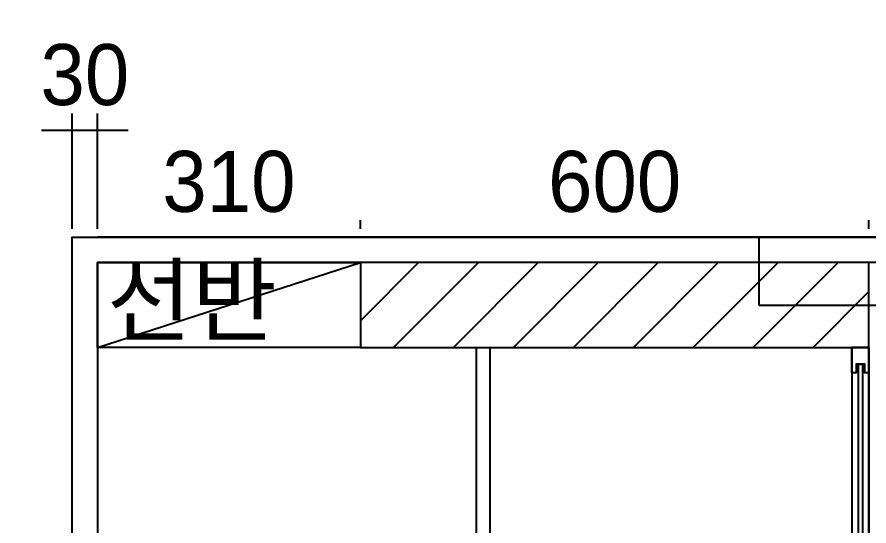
# Model space of a CAD drawing. Header units: millimetres. Extents: x 346859 to 753976, y -86090 to 5333.
# Drawn here: x 406040 to 407045, y -20333 to -19732 of the extents above; entities that cross this region are included whole.
import ezdxf

# ---------------------------------------------------------------- set-up
doc = ezdxf.new("R2010")
doc.units = ezdxf.units.MM
doc.header["$LTSCALE"] = 60
doc.linetypes.add('DASHEDX2', pattern=[1.5, 1, -0.5])
for name, color, linetype in [('0-ELC TEXT', 7, 'Continuous'), ('03-WAL NEW', 3, 'Continuous'), ('06-FUR', 6, 'Continuous'), ('07-DIM WAL', 5, 'Continuous'), ('2CONTINUOUS', 2, 'Continuous'), ('3.기호.계단선', 30, 'Continuous'), ('ac-wall-fin', 3, 'Continuous'), ('CO-BATH', 6, 'Continuous'), ('F-HAT', 251, 'Continuous')]:
    doc.layers.add(name, color=color, linetype=linetype)
doc.styles.add('YOURNAME', font='HY울릉도M.TTF')
doc.styles.add('코레일둥고', font='Korail_Round_Gothic_Medium.ttf')
doc.dimstyles.new('40', dxfattribs={"dimscale": 40, "dimtxt": 1.8, "dimasz": 0.9, "dimexe": 0.5, "dimexo": 1, "dimgap": 0.7, "dimtad": 1, "dimdec": 0, "dimzin": 0, "dimdsep": 46, "dimtxsty": 'YOURNAME', "dimblk": 'NONE', "dimcen": 0, "dimclrd": 1, "dimclre": 1, "dimclrt": 7, "dimadec": 0, "dimazin": 0, "dimtfac": 1, "dimtdec": 0, "dimtix": 1, "dimtmove": 2, "dimatfit": 3, "dimldrblk": 'NONE', "dimfxl": 1, "dimtolj": 1, "dimtzin": 0, "dimarcsym": 0})

# ---------------------------------------------------------------- blocks, each defined once
blk = doc.blocks.new('VUSAUSEH')
at = {"layer": '2CONTINUOUS'}
blk.add_lwpolyline([(406171.2, 31322.2), (406040.2, 31322.2), (406040.2, 32317.2), (406750.2, 32317.2), (406750.2, 32517.2), (406040.2, 32517.2), (406040.2, 35415.2), (407670.2, 35415.2), (407670.2, 35615.2), (406105.2, 35615.2), (406105.2, 37185.2), (408375.2, 37185.2), (408375.2, 35415.2), (408682.2, 35415.2), (408682.2, 38430.2)], dxfattribs=at)
blk.add_lwpolyline([(406915.2, 37105.2), (407585.2, 37105.2), (407585.2, 37185.2), (406915.2, 37185.2)], close=True, dxfattribs=at)
blk = doc.blocks.new('FFFFFEREREW')
at = {"layer": 'F-HAT'}
for p, q in [((287019.9, 71095), (287019.9, 71321.5)), ((287035.9, 71095), (287035.9, 71321.5))]:
    blk.add_line(p, q, dxfattribs=at)
blk = doc.blocks.new('*D228')
at = {"layer": '07-DIM WAL', "color": 1, "lineweight": -2, "transparency": 16777216}
for p, q in [((406445.2, -19982.4), (406445.2, -19972.4)), ((407045.2, -19982.4), (407045.2, -19972.4)), ((407045.2, -19992.4), (406445.2, -19992.4))]:
    blk.add_line(p, q, dxfattribs=at)
at = {"layer": 'Defpoints', "color": 0, "transparency": 16777216}
for p in [(406445.2, -19992.4), (406445.2, -20022.4), (407045.2, -20022.4)]:
    blk.add_point(p, dxfattribs=at)
at = {"layer": '07-DIM WAL', "color": 7, "transparency": 16777216, "insert": (406745.2, -19927), "char_height": 72, "attachment_point": 5, "style": 'YOURNAME'}
blk.add_mtext('\\A1;600', dxfattribs=at)
blk = doc.blocks.new('_None')
blk = doc.blocks.new('*D229')
at = {"layer": '07-DIM WAL', "color": 1, "lineweight": -2, "transparency": 16777216}
for p, q in [((406135.2, -19982.4), (406135.2, -19972.4)), ((406445.2, -19982.4), (406445.2, -19972.4)), ((406445.2, -19992.4), (406135.2, -19992.4))]:
    blk.add_line(p, q, dxfattribs=at)
at = {"layer": 'Defpoints', "color": 0, "transparency": 16777216}
for p in [(406135.2, -19992.4), (406135.2, -20022.4), (406445.2, -20022.4)]:
    blk.add_point(p, dxfattribs=at)
at = {"layer": '07-DIM WAL', "color": 7, "transparency": 16777216, "insert": (406290.2, -19927), "char_height": 72, "attachment_point": 5, "style": 'YOURNAME'}
blk.add_mtext('\\A1;310', dxfattribs=at)
blk = doc.blocks.new('*D230')
at = {"layer": '07-DIM WAL', "color": 1, "lineweight": -2, "transparency": 16777216}
for p, q in [((406105.2, -19982.4), (406105.2, -19846.3)), ((406135.2, -19982.4), (406135.2, -19846.3)), ((406171.2, -19866.3), (406069.2, -19866.3))]:
    blk.add_line(p, q, dxfattribs=at)
at = {"layer": 'Defpoints', "color": 0, "transparency": 16777216}
for p in [(406105.2, -19866.3), (406105.2, -20022.4), (406135.2, -20022.4)]:
    blk.add_point(p, dxfattribs=at)
at = {"layer": '07-DIM WAL', "color": 7, "transparency": 16777216, "insert": (406120.2, -19800.9), "char_height": 72, "attachment_point": 5, "style": 'YOURNAME'}
blk.add_mtext('\\A1;30', dxfattribs=at)

msp = doc.modelspace()

# ---------------------------------------------------------------- hatches: boundary and pattern name
at = {"layer": '03-WAL NEW'}
h = msp.add_hatch(dxfattribs=at)
h.set_pattern_fill('_USER', color=256, scale=50, angle=45, pattern_type=0)
h.set_pattern_definition([(45, (0, -19737.6), (-35.355339, 35.355339), [])])
h.paths.add_polyline_path([(407045.2, -20122.4), (407045.2, -20072.4), (406915.2, -20072.4), (406915.2, -20022.4), (406445.2, -20022.4), (406445.2, -20122.4)])
h.paths.add_polyline_path([(407045.2, -20072.4), (407045.2, -20022.4), (406915.2, -20022.4), (406915.2, -20072.4)])
h.paths.add_polyline_path([(407240.4, -19852.7), (407450, -19852.7), (407450, -19999.7), (407240.4, -19999.7)], flags=9)
h.paths.add_polyline_path([(406640.4, -19852.7), (406850, -19852.7), (406850, -19999.7), (406640.4, -19999.7)], flags=9)
h.paths.add_polyline_path([(407240.4, -19852.7), (407450, -19852.7), (407450, -19999.7), (407240.4, -19999.7)], flags=9)
h.paths.add_polyline_path([(406640.4, -19852.7), (406850, -19852.7), (406850, -19999.7), (406640.4, -19999.7)], flags=9)

# ---------------------------------------------------------------- linework, layer by layer
msp.add_lwpolyline([(406445.2, -20122.4), (407045.2, -20122.4), (407045.2, -20022.4), (406445.2, -20022.4)], close=True, dxfattribs=at)
at = {"layer": '06-FUR'}
msp.add_line((406135.2, -20122.4), (406445.2, -20022.4), dxfattribs=at)
msp.add_lwpolyline([(406445.2, -20122.4), (406135.2, -20122.4), (406135.2, -20022.4), (406445.2, -20022.4)], close=True, dxfattribs=at)
at = {"layer": '3.기호.계단선', "color": 7}
msp.add_line((407045.2, -20122.4), (407045.2, -21532.4), dxfattribs=at)
at = {"layer": 'ac-wall-fin', "color": 4}
msp.add_lwpolyline([(408345.2, -21563.7), (408345.2, -20022.4), (406135.2, -20022.4), (406135.2, -21532.4), (407670.2, -21532.4)], dxfattribs=at)
at = {"layer": 'CO-BATH', "color": 251}
msp.add_lwpolyline([(407025.2, -20122.4), (407025.2, -21532.4), (407045.2, -21532.4), (407045.2, -20122.4)], close=True, dxfattribs=at)
at = {"layer": 'CO-BATH'}
for points in [[(407045.2, -20122.4), (407045.2, -20152.4), (407040.2, -20152.4), (407040.2, -20142.4), (407030.2, -20142.4), (407030.2, -20152.4), (407025.2, -20152.4), (407025.2, -20122.4)], [(407037.7, -20142.4), (407037.7, -20902.4), (407032.7, -20902.4), (407032.7, -20142.4)]]:
    msp.add_lwpolyline(points, close=True, dxfattribs=at)

# ---------------------------------------------------------------- block references
msp.add_blockref('VUSAUSEH', (0, -57177.6))
at = {"layer": 'CO-BATH', "xscale": -1, "rotation": 359.9999999999999}
msp.add_blockref('FFFFFEREREW', (693618.1, -91443.9), dxfattribs=at)

# ---------------------------------------------------------------- texts
at = {"layer": '0-ELC TEXT', "color": 7, "linetype": 'DASHEDX2', "style": '코레일둥고'}
msp.add_text('선반', height=80, dxfattribs=at).set_placement((406146.1, -20106.8))

# ---------------------------------------------------------------- dimensions: what is measured, and where the dimension line sits
at = {"layer": '07-DIM WAL'}
for base, p1, p2, picture, middle in [((406105.2, -19866.3), (406135.2, -20022.4), (406105.2, -20022.4), '*D230', (406120.2, -19800.9)), ((406135.2, -19992.4), (406445.2, -20022.4), (406135.2, -20022.4), '*D229', (406290.2, -19927)), ((406445.2, -19992.4), (407045.2, -20022.4), (406445.2, -20022.4), '*D228', (406745.2, -19927))]:
    dim = msp.add_linear_dim(base=base, p1=p1, p2=p2, dimstyle='40', dxfattribs=at)
    dim.commit()
    dim.dimension.update_dxf_attribs({"geometry": picture, "text_midpoint": middle})

doc.saveas('drawing.dxf')
